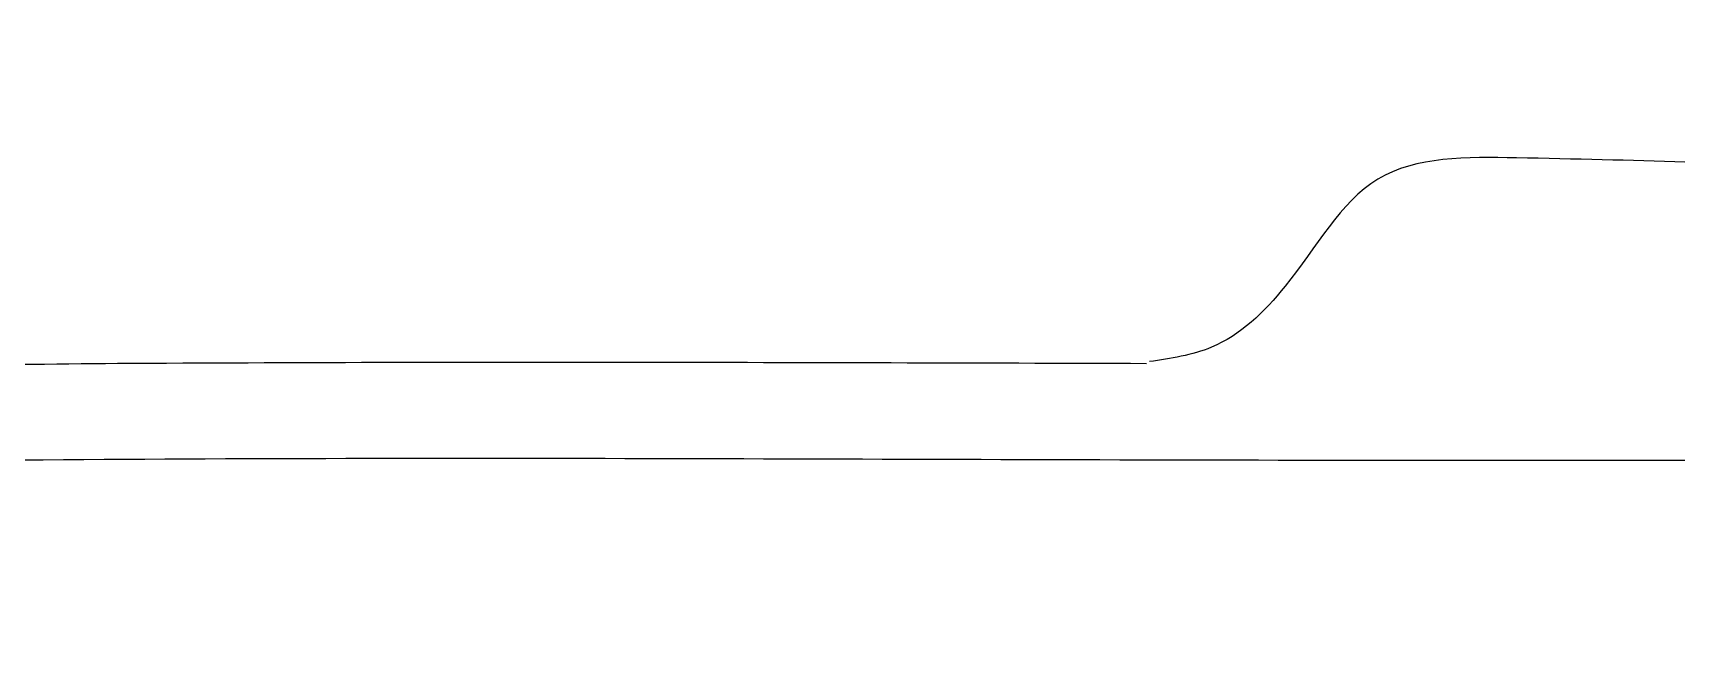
# Model space of a CAD drawing. Extents: x -11.06 to -9.03, y 5.45 to 7.1.
# Drawn here: x -10.545 to -10.04, y 6.371 to 6.56 of the extents above; entities that cross this region are included whole.
import ezdxf

# ---------------------------------------------------------------- set-up
doc = ezdxf.new("R2010")
doc.units = 0
doc.layers.add('206', color=7, linetype='CONTINUOUS')

msp = doc.modelspace()

# ---------------------------------------------------------------- linework, layer by layer
at = {"layer": '206'}
for points, knots in [([(-10.0402, 6.8897), (-10.11129, 6.89039), (-10.23176, 6.89126), (-10.39221, 6.87786), (-10.51523, 6.87943), (-10.63028, 6.83001), (-10.70072, 6.70455), (-10.77884, 6.57509), (-10.81365, 6.47115), (-10.84138, 6.41857), (-10.86973, 6.40847), (-10.88131, 6.34351), (-10.9129, 6.25941), (-10.92896, 6.16776), (-10.93394, 6.08957), (-10.92769, 6.05225), (-10.92393, 6.02885), (-10.92352, 6.0263)], [0.008634, 0.008634, 0.008634, 0.008634, 0.181303, 0.3013, 0.39993, 0.479009, 0.589575, 0.727068, 0.836337, 0.849545, 0.861929, 0.904502, 0.983167, 1.084001, 1.116534, 1.165757, 1.171776, 1.171776, 1.171776, 1.171776]), ([(-10.0402, 6.8897), (-9.96911, 6.89039), (-9.84864, 6.89126), (-9.68819, 6.87786), (-9.56517, 6.87943), (-9.45012, 6.83001), (-9.37968, 6.70455), (-9.30156, 6.57509), (-9.26676, 6.47115), (-9.23902, 6.41857), (-9.21067, 6.40847), (-9.19909, 6.34351), (-9.1675, 6.25941), (-9.15144, 6.16776), (-9.14646, 6.08957), (-9.15271, 6.05225), (-9.15647, 6.02885), (-9.15688, 6.0263)], [0.008634, 0.008634, 0.008634, 0.008634, 0.181303, 0.3013, 0.39993, 0.479009, 0.589575, 0.727068, 0.836337, 0.849545, 0.861929, 0.904502, 0.983167, 1.084001, 1.116534, 1.165757, 1.171776, 1.171776, 1.171776, 1.171776]), ([(-10.0402, 6.42897), (-10.08172, 6.42894), (-10.25346, 6.42884), (-10.44865, 6.43032), (-10.62906, 6.42818), (-10.68126, 6.43501), (-10.73118, 6.43839), (-10.71714, 6.50675), (-10.70827, 6.57539), (-10.67166, 6.66909), (-10.6382, 6.74268), (-10.59284, 6.78835), (-10.53615, 6.81223), (-10.4454, 6.82146), (-10.31072, 6.82549), (-10.16944, 6.82933), (-10.07327, 6.8291), (-10.0402, 6.82898)], [0.004084, 0.004084, 0.004084, 0.004084, 0.104831, 0.420889, 0.488241, 0.5294, 0.557951, 0.584524, 0.656262, 0.741345, 0.811355, 0.845655, 0.891878, 0.95671, 1.066335, 1.219702, 1.300101, 1.300101, 1.300101, 1.300101]), ([(-10.6583, 6.53136), (-10.6546, 6.55028), (-10.65066, 6.56672), (-10.6341, 6.61649), (-10.61936, 6.65287), (-10.59174, 6.70948), (-10.57761, 6.7286), (-10.53977, 6.75126), (-10.51116, 6.75777), (-10.44671, 6.76409), (-10.41129, 6.76567), (-10.34182, 6.76814), (-10.30649, 6.76908), (-10.19419, 6.77203), (-10.11781, 6.77279), (-10.04039, 6.7725)], [0.6315649, 0.6315649, 0.6315649, 0.6315649, 0.6833396, 0.6833396, 0.7690032, 0.7690032, 0.8546668, 0.8546668, 0.9403304, 0.9403304, 1.0259939, 1.0259939, 1.1116575, 1.1116575, 1.300101, 1.300101, 1.300101, 1.300101]), ([(-10.0402, 6.52021), (-10.05688, 6.52068), (-10.08792, 6.52151), (-10.13805, 6.5222), (-10.15803, 6.48446), (-10.18119, 6.46252), (-10.19741, 6.46013), (-10.20394, 6.45917)], [0.0106718, 0.0106718, 0.0106718, 0.0106718, 0.0521772, 0.0869018, 0.1211162, 0.144496, 0.1602328, 0.1602328, 0.1602328, 0.1602328]), ([(-10.20485, 6.45854), (-10.30885, 6.45883), (-10.41269, 6.45919), (-10.53919, 6.45843), (-10.55931, 6.45805), (-10.57892, 6.45801)], [0.1380602, 0.1380602, 0.1380602, 0.1380602, 0.3928044, 0.3928044, 0.4400459, 0.4400459, 0.4400459, 0.4400459])]:
    msp.add_open_spline(points, degree=3, knots=knots, dxfattribs=at)

doc.saveas('drawing.dxf')
